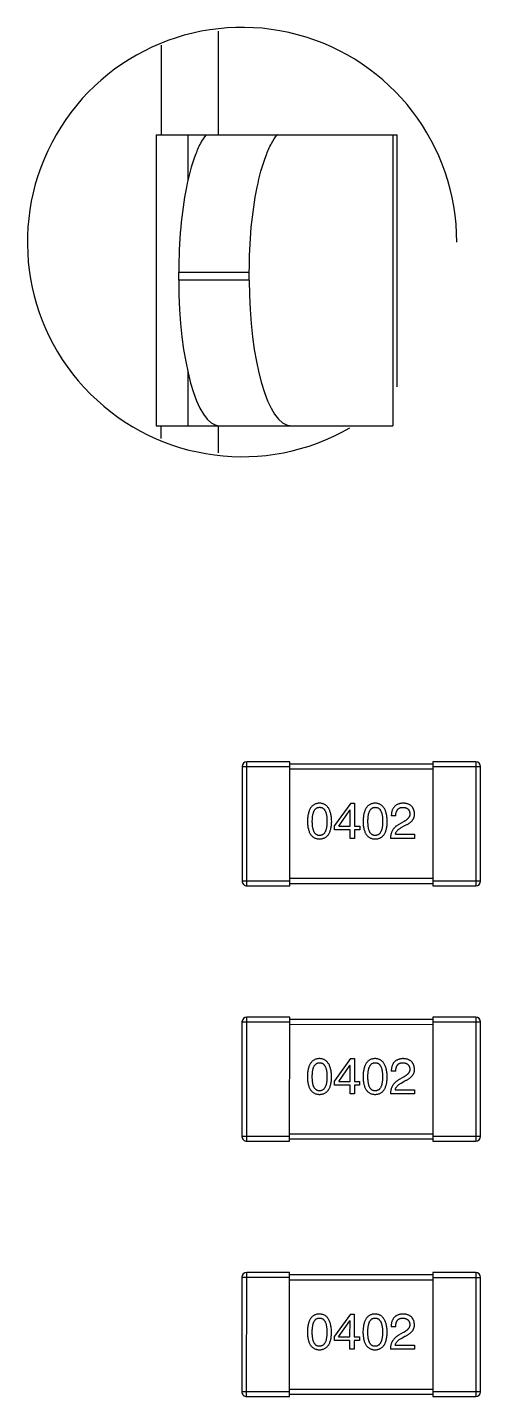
# Model space of a CAD drawing. Header units: inches. Extents: x -29 to 164, y -51 to 83.
# Drawn here: x 138.86 to 140.76, y -2.46 to 3.28 of the extents above; entities that cross this region are included whole.
import ezdxf

# ---------------------------------------------------------------- set-up
doc = ezdxf.new("R2010")
doc.units = ezdxf.units.IN
doc.header["$LTSCALE"] = 1.21
doc.header["$MEASUREMENT"] = 0
doc.layers.get('0').update_dxf_attribs({"linetype": 'CONTINUOUS'})

msp = doc.modelspace()

# ---------------------------------------------------------------- linework, layer by layer
at = {"color": 7, "linetype": 'Continuous'}
for p, q in [((139.6565, 3.262), (139.6564, 2.8275)), ((139.4165, 3.2025), (139.4164, 2.8276)), ((139.3964, 2.8276), (139.3961, 1.6076)), ((139.3964, 2.8276), (140.4064, 2.8274)), ((139.5303, 2.6373), (139.5303, 2.8276)), ((140.3885, 2.8274), (140.3882, 1.6074)), ((140.4062, 1.7699), (140.4064, 2.8274)), ((139.4908, 2.2176), (139.4909, 2.2513)), ((139.4909, 2.2513), (139.7865, 2.2512)), ((139.7865, 2.2175), (139.7865, 2.2512)), ((139.7865, 2.2175), (139.4908, 2.2176)), ((139.5301, 1.6076), (139.5301, 1.8333)), ((139.3961, 1.6076), (140.3882, 1.6074)), ((139.4161, 1.6076), (139.4161, 1.5536)), ((139.6561, 1.6075), (139.6561, 1.4936)), ((139.756, 0.1785), (139.7559, -0.3015)), ((139.756, 0.1785), (139.956, 0.1785)), ((139.7758, -0.3215), (139.776, 0.1985)), ((139.956, 0.1985), (139.776, 0.1985)), ((139.9558, -0.3215), (139.956, 0.1985)), ((140.556, 0.1884), (139.956, 0.1885)), ((140.556, 0.1984), (140.5558, -0.3216)), ((140.736, 0.1983), (140.556, 0.1984)), ((140.556, 0.1784), (140.756, 0.1783)), ((140.736, 0.1983), (140.7358, -0.3217)), ((140.7559, -0.3017), (140.756, 0.1783)), ((139.956, 0.1685), (140.556, 0.1684)), ((140.2115, 0.0247), (140.1442, -0.0687)), ((140.2115, 0.0247), (140.2271, 0.0247)), ((140.2271, 0.0247), (140.227, -0.0712)), ((140.1615, -0.0712), (140.2082, -0.004)), ((140.209, -0.004), (140.2082, -0.004)), ((140.209, -0.0712), (140.209, -0.004)), ((140.4004, -0.0286), (140.3815, -0.0286)), ((140.4323, -0.0532), (140.4126, -0.0647)), ((140.1442, -0.0868), (140.1442, -0.0687)), ((140.209, -0.0868), (140.1442, -0.0868)), ((140.1615, -0.0712), (140.209, -0.0712)), ((140.209, -0.1228), (140.209, -0.0868)), ((140.227, -0.0712), (140.2492, -0.0712)), ((140.2492, -0.0868), (140.227, -0.0868)), ((140.227, -0.0868), (140.227, -0.1228)), ((140.2492, -0.0712), (140.2492, -0.0868)), ((140.3987, -0.1057), (140.479, -0.1057)), ((140.4233, -0.0778), (140.4389, -0.0688)), ((140.479, -0.1057), (140.479, -0.1229)), ((140.227, -0.1228), (140.209, -0.1228)), ((140.479, -0.1229), (140.3782, -0.1229)), ((139.9559, -0.3015), (139.7559, -0.3015)), ((139.7758, -0.3215), (139.9558, -0.3215)), ((140.5559, -0.2916), (139.9559, -0.2915)), ((139.9559, -0.3115), (140.5559, -0.3116)), ((140.5558, -0.3216), (140.7358, -0.3217)), ((140.7559, -0.3017), (140.5559, -0.3016)), ((139.7557, -0.8923), (139.7556, -1.3723)), ((139.7557, -0.8923), (139.9557, -0.8923)), ((139.7756, -1.3923), (139.7757, -0.8723)), ((139.9557, -0.8723), (139.7757, -0.8723)), ((139.9556, -1.3923), (139.9557, -0.8723)), ((140.5557, -0.8825), (139.9557, -0.8823)), ((139.9557, -0.9023), (140.5557, -0.9025)), ((140.5557, -0.8725), (140.5556, -1.3925)), ((140.7357, -0.8725), (140.5557, -0.8725)), ((140.5557, -0.8925), (140.7557, -0.8925)), ((140.7357, -0.8725), (140.7356, -1.3925)), ((140.7556, -1.3725), (140.7557, -0.8925)), ((140.2113, -1.0461), (140.144, -1.1396)), ((140.1612, -1.142), (140.208, -1.0748)), ((140.2088, -1.0748), (140.208, -1.0748)), ((140.2088, -1.142), (140.2088, -1.0748)), ((140.2113, -1.0461), (140.2268, -1.0461)), ((140.2268, -1.0461), (140.2268, -1.142)), ((140.144, -1.1576), (140.144, -1.1396)), ((140.1612, -1.142), (140.2088, -1.142)), ((140.2268, -1.142), (140.2489, -1.142)), ((140.2489, -1.142), (140.2489, -1.1576)), ((140.4001, -1.0994), (140.3813, -1.0994)), ((140.4321, -1.124), (140.4124, -1.1355)), ((140.4231, -1.1486), (140.4386, -1.1396)), ((140.2088, -1.1576), (140.144, -1.1576)), ((140.2088, -1.1937), (140.2088, -1.1576)), ((140.2268, -1.1937), (140.2088, -1.1937)), ((140.2489, -1.1576), (140.2268, -1.1576)), ((140.2268, -1.1576), (140.2268, -1.1937)), ((140.4788, -1.1937), (140.378, -1.1937)), ((140.3985, -1.1765), (140.4788, -1.1765)), ((140.4788, -1.1765), (140.4788, -1.1937)), ((139.9556, -1.3723), (139.7556, -1.3723)), ((140.5556, -1.3625), (139.9556, -1.3623)), ((140.7556, -1.3725), (140.5556, -1.3725)), ((139.7756, -1.3923), (139.9556, -1.3923)), ((139.9556, -1.3823), (140.5556, -1.3825)), ((140.5556, -1.3925), (140.7356, -1.3925)), ((139.7754, -2.4631), (139.7755, -1.9431)), ((139.9555, -1.9432), (139.7755, -1.9431)), ((139.9554, -2.4632), (139.9555, -1.9432)), ((140.5555, -1.9433), (140.5554, -2.4633)), ((140.7355, -1.9433), (140.5555, -1.9433)), ((140.7355, -1.9433), (140.7354, -2.4633)), ((139.7555, -1.9631), (139.7554, -2.4431)), ((139.7555, -1.9631), (139.9555, -1.9632)), ((140.5555, -1.9533), (139.9555, -1.9532)), ((139.9555, -1.9732), (140.5555, -1.9733)), ((140.5555, -1.9633), (140.7555, -1.9633)), ((140.7554, -2.4433), (140.7555, -1.9633)), ((140.211, -2.117), (140.1438, -2.2104)), ((140.211, -2.117), (140.2266, -2.117)), ((140.2266, -2.117), (140.2266, -2.2129)), ((140.161, -2.2128), (140.2077, -2.1456)), ((140.2086, -2.1456), (140.2077, -2.1456)), ((140.2085, -2.2129), (140.2086, -2.1456)), ((140.3999, -2.1703), (140.3811, -2.1703)), ((140.1438, -2.2284), (140.1438, -2.2104)), ((140.2085, -2.2284), (140.1438, -2.2284)), ((140.161, -2.2128), (140.2085, -2.2129)), ((140.2085, -2.2645), (140.2085, -2.2284)), ((140.2266, -2.2129), (140.2487, -2.2129)), ((140.2487, -2.2284), (140.2266, -2.2284)), ((140.2266, -2.2284), (140.2266, -2.2645)), ((140.2487, -2.2129), (140.2487, -2.2284)), ((140.4319, -2.1949), (140.4122, -2.2063)), ((140.4228, -2.2195), (140.4384, -2.2104)), ((140.2266, -2.2645), (140.2085, -2.2645)), ((140.4786, -2.2646), (140.3778, -2.2645)), ((140.3983, -2.2473), (140.4786, -2.2473)), ((140.4786, -2.2473), (140.4786, -2.2646)), ((139.9554, -2.4432), (139.7554, -2.4431)), ((139.7754, -2.4631), (139.9554, -2.4632)), ((140.5554, -2.4333), (139.9554, -2.4332)), ((139.9554, -2.4532), (140.5554, -2.4533)), ((140.7554, -2.4433), (140.5554, -2.4433)), ((140.5554, -2.4633), (140.7354, -2.4633))]:
    msp.add_line(p, q, dxfattribs=at)
for centre, radius, start, end in [((139.7563, 2.3776), 0.9, 359.98796, 300.11912), ((139.776, 0.1785), 0.02, 89.98797, 179.98797), ((140.736, 0.1783), 0.02, 359.98797, 89.98797), ((139.7759, -0.3015), 0.02, 179.98797, 269.98797), ((140.7359, -0.3017), 0.02, 269.98797, 359.98797), ((139.7757, -0.8923), 0.02, 89.98797, 179.98797), ((140.7357, -0.8925), 0.02, 359.98797, 89.98797), ((139.7756, -1.3723), 0.02, 179.98797, 269.98797), ((140.7356, -1.3725), 0.02, 269.98797, 359.98797), ((139.7755, -1.9631), 0.02, 89.98797, 179.98797), ((140.7355, -1.9633), 0.02, 359.98797, 89.98797), ((139.7754, -2.4431), 0.02, 179.98797, 269.98797), ((140.7354, -2.4433), 0.02, 269.98797, 359.98797)]:
    msp.add_arc(centre, radius, start, end, dxfattribs=at)
for centre, ratio, start_param, end_param in [((139.9035, 2.2175), 0.285478, -0.004779, 0), ((139.6606, 2.2175), 0.278245, -4.712389, -3.141593), ((139.9606, 2.2175), 0.285478, -4.712389, -3.141593)]:
    msp.add_ellipse(centre, major_axis=(0.0001, 0.61), ratio=ratio, start_param=start_param, end_param=end_param, dxfattribs=at)
for points, knots in [([(139.6051, 2.8275), (139.5959, 2.8162), (139.5788, 2.7881), (139.5478, 2.7156), (139.518, 2.5978), (139.4959, 2.4336), (139.4909, 2.314), (139.4909, 2.2513)], [0, 0, 0, 0, 0.073675, 0.164884, 0.397129, 0.683502, 1, 1, 1, 1]), ([(139.7865, 2.2512), (139.7865, 2.314), (139.7916, 2.4337), (139.8143, 2.5979), (139.8449, 2.7157), (139.8767, 2.7881), (139.8943, 2.8161), (139.9036, 2.8275)], [0, 0, 0, 0, 0.316199, 0.60232, 0.834538, 0.925938, 1, 1, 1, 1]), ([(140.081, 0.0247), (140.079, 0.0246), (140.0751, 0.0245), (140.0695, 0.0235), (140.0642, 0.0219), (140.0593, 0.0198), (140.0548, 0.017), (140.0507, 0.0137), (140.0469, 0.0098), (140.0435, 0.0052), (140.0405, 0.0002), (140.0379, -0.0055), (140.0357, -0.0118), (140.0338, -0.0186), (140.0323, -0.026), (140.0312, -0.034), (140.0304, -0.0425), (140.0302, -0.0484), (140.0301, -0.0515)], [0, 0, 0, 0, 0.057911, 0.113262, 0.165956, 0.217443, 0.268511, 0.319665, 0.372, 0.426129, 0.483365, 0.543779, 0.607756, 0.676562, 0.749704, 0.827713, 0.911177, 1, 1, 1, 1]), ([(140.0506, -0.0515), (140.0506, -0.0491), (140.0507, -0.0445), (140.0511, -0.0378), (140.0516, -0.0316), (140.0524, -0.0258), (140.0535, -0.0205), (140.0548, -0.0156), (140.0563, -0.0112), (140.0581, -0.0073), (140.0601, -0.0038), (140.0624, -0.0008), (140.0649, 0.0018), (140.0676, 0.0039), (140.0706, 0.0055), (140.0739, 0.0067), (140.0773, 0.0074), (140.0797, 0.0075), (140.081, 0.0075)], [0, 0, 0, 0, 0.096452, 0.187278, 0.271765, 0.350519, 0.423437, 0.491321, 0.554011, 0.612224, 0.666281, 0.717003, 0.764884, 0.811423, 0.856783, 0.902993, 0.950236, 1, 1, 1, 1]), ([(140.1318, -0.0515), (140.1316, -0.0485), (140.1314, -0.0426), (140.1305, -0.0342), (140.1293, -0.0263), (140.1278, -0.0189), (140.1259, -0.0121), (140.1236, -0.0059), (140.121, -0.0003), (140.118, 0.0048), (140.1146, 0.0093), (140.1109, 0.0133), (140.1068, 0.0167), (140.1023, 0.0195), (140.0975, 0.0216), (140.0923, 0.0233), (140.0868, 0.0244), (140.0829, 0.0246), (140.081, 0.0247)], [0, 0, 0, 0, 0.088475, 0.171606, 0.249595, 0.322626, 0.391327, 0.455765, 0.516374, 0.573675, 0.628522, 0.681161, 0.732559, 0.783563, 0.83504, 0.887639, 0.942585, 1, 1, 1, 1]), ([(140.081, 0.0075), (140.0822, 0.0075), (140.0847, 0.0074), (140.0882, 0.0067), (140.0916, 0.0055), (140.0947, 0.0039), (140.0975, 0.0018), (140.1001, -0.0008), (140.1023, -0.0038), (140.1045, -0.0073), (140.1063, -0.0112), (140.1078, -0.0156), (140.1091, -0.0205), (140.1102, -0.0258), (140.1111, -0.0316), (140.1117, -0.0378), (140.112, -0.0445), (140.1121, -0.0491), (140.1121, -0.0515)], [0, 0, 0, 0, 0.050604, 0.098688, 0.145699, 0.191791, 0.238625, 0.286717, 0.337546, 0.391814, 0.449755, 0.512106, 0.579685, 0.652048, 0.730262, 0.814146, 0.904281, 1, 1, 1, 1]), ([(140.3141, 0.0247), (140.3121, 0.0246), (140.3082, 0.0244), (140.3026, 0.0234), (140.2974, 0.0218), (140.2925, 0.0197), (140.2879, 0.017), (140.2838, 0.0136), (140.28, 0.0097), (140.2767, 0.0052), (140.2737, 0.0001), (140.2711, -0.0056), (140.2688, -0.0118), (140.267, -0.0186), (140.2655, -0.026), (140.2644, -0.034), (140.2636, -0.0426), (140.2634, -0.0485), (140.2633, -0.0515)], [0, 0, 0, 0, 0.057911, 0.113262, 0.165956, 0.217443, 0.268511, 0.319665, 0.372, 0.426129, 0.483365, 0.543779, 0.607756, 0.676562, 0.749704, 0.827713, 0.911177, 1, 1, 1, 1]), ([(140.2838, -0.0515), (140.2838, -0.0492), (140.2838, -0.0445), (140.2842, -0.0379), (140.2848, -0.0316), (140.2856, -0.0258), (140.2867, -0.0205), (140.2879, -0.0157), (140.2895, -0.0113), (140.2913, -0.0073), (140.2933, -0.0039), (140.2955, -0.0008), (140.298, 0.0017), (140.3008, 0.0039), (140.3038, 0.0055), (140.307, 0.0066), (140.3105, 0.0073), (140.3129, 0.0074), (140.3141, 0.0075)], [0, 0, 0, 0, 0.096452, 0.187278, 0.271765, 0.350519, 0.423437, 0.491321, 0.554011, 0.612224, 0.666281, 0.717003, 0.764884, 0.811423, 0.856783, 0.902993, 0.950236, 1, 1, 1, 1]), ([(140.3649, -0.0516), (140.3648, -0.0485), (140.3645, -0.0427), (140.3637, -0.0342), (140.3625, -0.0263), (140.3609, -0.019), (140.359, -0.0122), (140.3568, -0.006), (140.3541, -0.0003), (140.3511, 0.0048), (140.3478, 0.0093), (140.344, 0.0132), (140.3399, 0.0166), (140.3355, 0.0194), (140.3306, 0.0216), (140.3255, 0.0233), (140.3199, 0.0243), (140.3161, 0.0246), (140.3141, 0.0247)], [0, 0, 0, 0, 0.088475, 0.171606, 0.249595, 0.322626, 0.391327, 0.455765, 0.516374, 0.573675, 0.628522, 0.681161, 0.732559, 0.783563, 0.83504, 0.887639, 0.942585, 1, 1, 1, 1]), ([(140.3141, 0.0075), (140.3154, 0.0074), (140.3178, 0.0073), (140.3214, 0.0066), (140.3247, 0.0055), (140.3278, 0.0039), (140.3306, 0.0017), (140.3332, -0.0008), (140.3355, -0.0039), (140.3376, -0.0073), (140.3394, -0.0113), (140.341, -0.0157), (140.3423, -0.0205), (140.3434, -0.0259), (140.3442, -0.0316), (140.3448, -0.0379), (140.3452, -0.0446), (140.3452, -0.0492), (140.3453, -0.0516)], [0, 0, 0, 0, 0.050604, 0.098688, 0.145699, 0.191791, 0.238625, 0.286717, 0.337546, 0.391814, 0.449755, 0.512106, 0.579685, 0.652048, 0.730262, 0.814146, 0.904281, 1, 1, 1, 1]), ([(140.4323, 0.0247), (140.4303, 0.0246), (140.4264, 0.0244), (140.4207, 0.0236), (140.4154, 0.0224), (140.4104, 0.0208), (140.4059, 0.0188), (140.4017, 0.0165), (140.3979, 0.0138), (140.3946, 0.0106), (140.3916, 0.007), (140.3889, 0.0031), (140.3867, -0.0013), (140.3849, -0.006), (140.3834, -0.0111), (140.3824, -0.0166), (140.3817, -0.0225), (140.3816, -0.0265), (140.3815, -0.0286)], [0, 0, 0, 0, 0.07282, 0.141057, 0.2062, 0.267672, 0.326735, 0.383519, 0.439188, 0.494454, 0.549628, 0.605958, 0.66397, 0.72402, 0.787502, 0.854127, 0.925065, 1, 1, 1, 1]), ([(140.4004, -0.0286), (140.4004, -0.0272), (140.4005, -0.0243), (140.401, -0.0202), (140.4016, -0.0164), (140.4024, -0.0129), (140.4036, -0.0097), (140.4048, -0.0067), (140.4063, -0.004), (140.4081, -0.0016), (140.41, 0.0006), (140.4122, 0.0024), (140.4146, 0.004), (140.4173, 0.0053), (140.4201, 0.0062), (140.4232, 0.0069), (140.4264, 0.0074), (140.4287, 0.0074), (140.4299, 0.0074)], [0, 0, 0, 0, 0.082594, 0.15978, 0.232961, 0.301462, 0.365595, 0.426678, 0.484662, 0.540809, 0.595146, 0.648401, 0.702272, 0.757102, 0.813447, 0.872233, 0.934055, 1, 1, 1, 1]), ([(140.4299, 0.0074), (140.431, 0.0074), (140.4332, 0.0073), (140.4364, 0.0069), (140.4394, 0.0063), (140.4421, 0.0056), (140.4447, 0.0046), (140.4471, 0.0034), (140.4492, 0.002), (140.4512, 0.0005), (140.4529, -0.0013), (140.4545, -0.0032), (140.4558, -0.0053), (140.457, -0.0076), (140.4579, -0.0102), (140.4586, -0.0129), (140.4591, -0.0158), (140.4593, -0.0178), (140.4594, -0.0188)], [0, 0, 0, 0, 0.076112, 0.148436, 0.216883, 0.281466, 0.34298, 0.402356, 0.459881, 0.51546, 0.571111, 0.62658, 0.683162, 0.741007, 0.801404, 0.863825, 0.930544, 1, 1, 1, 1]), ([(140.479, -0.0196), (140.4789, -0.0179), (140.4786, -0.0146), (140.4779, -0.0098), (140.4767, -0.0054), (140.4753, -0.0012), (140.4735, 0.0027), (140.4714, 0.0062), (140.469, 0.0095), (140.4662, 0.0124), (140.4631, 0.015), (140.4597, 0.0174), (140.4559, 0.0194), (140.4518, 0.0211), (140.4474, 0.0224), (140.4427, 0.0235), (140.4376, 0.0243), (140.4341, 0.0245), (140.4323, 0.0247)], [0, 0, 0, 0, 0.070688, 0.137741, 0.201612, 0.262778, 0.321223, 0.378455, 0.434411, 0.490146, 0.546362, 0.603392, 0.662208, 0.723401, 0.787372, 0.85442, 0.925153, 1, 1, 1, 1]), ([(140.0301, -0.0515), (140.0302, -0.0544), (140.0304, -0.0602), (140.0312, -0.0684), (140.0323, -0.0762), (140.0338, -0.0833), (140.0357, -0.0899), (140.0379, -0.096), (140.0405, -0.1015), (140.0435, -0.1064), (140.0469, -0.1108), (140.0506, -0.1146), (140.0548, -0.1178), (140.0593, -0.1205), (140.0642, -0.1225), (140.0694, -0.1241), (140.0751, -0.125), (140.0789, -0.1252), (140.0809, -0.1253)], [0, 0, 0, 0, 0.087693, 0.170223, 0.247496, 0.319826, 0.387768, 0.451403, 0.511459, 0.568358, 0.622671, 0.675251, 0.726739, 0.778422, 0.830759, 0.884394, 0.940865, 1, 1, 1, 1]), ([(140.0809, -0.1105), (140.0797, -0.1105), (140.0773, -0.1104), (140.0738, -0.1097), (140.0706, -0.1086), (140.0676, -0.1069), (140.0649, -0.1048), (140.0623, -0.1022), (140.0601, -0.0992), (140.0581, -0.0957), (140.0563, -0.0918), (140.0548, -0.0874), (140.0535, -0.0825), (140.0524, -0.0772), (140.0516, -0.0714), (140.0511, -0.0652), (140.0507, -0.0585), (140.0506, -0.0539), (140.0506, -0.0515)], [0, 0, 0, 0, 0.049766, 0.097012, 0.143225, 0.188786, 0.235079, 0.282962, 0.333687, 0.387747, 0.445963, 0.508657, 0.576545, 0.649868, 0.72822, 0.812712, 0.903543, 1, 1, 1, 1]), ([(140.0809, -0.1253), (140.0829, -0.1252), (140.0868, -0.125), (140.0924, -0.1241), (140.0977, -0.1225), (140.1026, -0.1205), (140.1071, -0.1178), (140.1112, -0.1146), (140.115, -0.1108), (140.1184, -0.1064), (140.1214, -0.1015), (140.124, -0.096), (140.1262, -0.09), (140.1281, -0.0834), (140.1296, -0.0762), (140.1307, -0.0685), (140.1315, -0.0602), (140.1317, -0.0545), (140.1318, -0.0515)], [0, 0, 0, 0, 0.059134, 0.115603, 0.169236, 0.221572, 0.273254, 0.32474, 0.377319, 0.431815, 0.488555, 0.548609, 0.612242, 0.680182, 0.75251, 0.829782, 0.91231, 1, 1, 1, 1]), ([(140.1121, -0.0515), (140.1121, -0.0539), (140.112, -0.0584), (140.1117, -0.065), (140.1111, -0.0712), (140.1102, -0.0769), (140.1091, -0.0822), (140.1078, -0.087), (140.1063, -0.0914), (140.1044, -0.0953), (140.1023, -0.0988), (140.1, -0.1018), (140.0975, -0.1045), (140.0946, -0.1066), (140.0915, -0.1083), (140.0882, -0.1095), (140.0847, -0.1103), (140.0822, -0.1104), (140.0809, -0.1105)], [0, 0, 0, 0, 0.094834, 0.184067, 0.267029, 0.344713, 0.417334, 0.484367, 0.546941, 0.604717, 0.65953, 0.710539, 0.759381, 0.806382, 0.853027, 0.900623, 0.949121, 1, 1, 1, 1]), ([(140.2633, -0.0515), (140.2634, -0.0545), (140.2636, -0.0602), (140.2643, -0.0685), (140.2654, -0.0762), (140.267, -0.0834), (140.2688, -0.09), (140.2711, -0.096), (140.2737, -0.1015), (140.2767, -0.1064), (140.28, -0.1108), (140.2838, -0.1146), (140.2879, -0.1179), (140.2924, -0.1205), (140.2973, -0.1226), (140.3026, -0.1241), (140.3082, -0.1251), (140.3121, -0.1252), (140.3141, -0.1253)], [0, 0, 0, 0, 0.087693, 0.170223, 0.247496, 0.319826, 0.387768, 0.451403, 0.511459, 0.568358, 0.622671, 0.675251, 0.726739, 0.778422, 0.830759, 0.884394, 0.940865, 1, 1, 1, 1]), ([(140.3141, -0.1106), (140.3129, -0.1105), (140.3105, -0.1104), (140.307, -0.1097), (140.3037, -0.1086), (140.3008, -0.1069), (140.298, -0.1048), (140.2955, -0.1023), (140.2932, -0.0992), (140.2913, -0.0957), (140.2895, -0.0918), (140.2879, -0.0874), (140.2867, -0.0825), (140.2856, -0.0772), (140.2848, -0.0715), (140.2842, -0.0652), (140.2838, -0.0585), (140.2838, -0.0539), (140.2838, -0.0515)], [0, 0, 0, 0, 0.049766, 0.097012, 0.143225, 0.188786, 0.235079, 0.282962, 0.333687, 0.387747, 0.445963, 0.508657, 0.576545, 0.649868, 0.72822, 0.812712, 0.903543, 1, 1, 1, 1]), ([(140.3453, -0.0516), (140.3452, -0.0539), (140.3452, -0.0585), (140.3448, -0.0651), (140.3442, -0.0712), (140.3434, -0.0769), (140.3423, -0.0822), (140.341, -0.087), (140.3394, -0.0914), (140.3376, -0.0954), (140.3355, -0.0989), (140.3332, -0.1019), (140.3306, -0.1045), (140.3278, -0.1066), (140.3247, -0.1083), (140.3214, -0.1096), (140.3178, -0.1103), (140.3153, -0.1105), (140.3141, -0.1106)], [0, 0, 0, 0, 0.094834, 0.184067, 0.267029, 0.344713, 0.417334, 0.484367, 0.546941, 0.604717, 0.65953, 0.710539, 0.759381, 0.806382, 0.853027, 0.900623, 0.949121, 1, 1, 1, 1]), ([(140.3141, -0.1253), (140.3161, -0.1252), (140.32, -0.1251), (140.3256, -0.1241), (140.3308, -0.1226), (140.3357, -0.1205), (140.3403, -0.1179), (140.3444, -0.1146), (140.3482, -0.1108), (140.3515, -0.1065), (140.3545, -0.1015), (140.3571, -0.0961), (140.3594, -0.09), (140.3612, -0.0834), (140.3628, -0.0762), (140.3639, -0.0685), (140.3646, -0.0602), (140.3648, -0.0545), (140.3649, -0.0516)], [0, 0, 0, 0, 0.059134, 0.115603, 0.169236, 0.221572, 0.273254, 0.32474, 0.377319, 0.431815, 0.488555, 0.548609, 0.612242, 0.680182, 0.75251, 0.829782, 0.91231, 1, 1, 1, 1]), ([(140.4594, -0.0188), (140.4594, -0.0196), (140.4595, -0.0212), (140.4594, -0.0236), (140.4589, -0.026), (140.4584, -0.0284), (140.4574, -0.0306), (140.4564, -0.0329), (140.455, -0.0351), (140.4534, -0.0373), (140.4516, -0.0394), (140.4496, -0.0415), (140.4473, -0.0436), (140.4447, -0.0456), (140.442, -0.0476), (140.439, -0.0495), (140.4357, -0.0514), (140.4335, -0.0526), (140.4323, -0.0532)], [0, 0, 0, 0, 0.052237, 0.103888, 0.155485, 0.207395, 0.259864, 0.31356, 0.369176, 0.4266, 0.486836, 0.550048, 0.61567, 0.685271, 0.75824, 0.834614, 0.915635, 1, 1, 1, 1]), ([(140.4389, -0.0688), (140.4406, -0.068), (140.4439, -0.0665), (140.4486, -0.064), (140.453, -0.0614), (140.457, -0.0587), (140.4607, -0.056), (140.4641, -0.0531), (140.4671, -0.0502), (140.4698, -0.0471), (140.4722, -0.044), (140.4742, -0.0408), (140.4759, -0.0375), (140.4772, -0.0341), (140.4782, -0.0306), (140.4788, -0.027), (140.4791, -0.0233), (140.4791, -0.0209), (140.479, -0.0196)], [0, 0, 0, 0, 0.082731, 0.161257, 0.236138, 0.307554, 0.375712, 0.440848, 0.502916, 0.562567, 0.619798, 0.675716, 0.73039, 0.78386, 0.837315, 0.890547, 0.944917, 1, 1, 1, 1]), ([(140.4126, -0.0647), (140.4113, -0.0654), (140.4086, -0.067), (140.4048, -0.0695), (140.4012, -0.0722), (140.3979, -0.075), (140.3948, -0.0781), (140.392, -0.0813), (140.3895, -0.0847), (140.3872, -0.0882), (140.3851, -0.092), (140.3834, -0.0959), (140.3818, -0.0999), (140.3806, -0.1042), (140.3796, -0.1086), (140.3789, -0.1132), (140.3784, -0.118), (140.3783, -0.1212), (140.3782, -0.1229)], [0, 0, 0, 0, 0.065828, 0.130094, 0.192451, 0.254037, 0.313974, 0.373757, 0.433048, 0.492243, 0.551902, 0.611758, 0.672678, 0.734814, 0.798569, 0.863693, 0.930488, 1, 1, 1, 1]), ([(140.3987, -0.1057), (140.399, -0.1044), (140.3995, -0.1017), (140.4011, -0.098), (140.4033, -0.0943), (140.4061, -0.0908), (140.4095, -0.0873), (140.4135, -0.084), (140.4182, -0.0808), (140.4215, -0.0788), (140.4233, -0.0778)], [0, 0, 0, 0, 0.103034, 0.208166, 0.318255, 0.434664, 0.559728, 0.695394, 0.841708, 1, 1, 1, 1]), ([(140.0807, -1.0461), (140.0788, -1.0462), (140.0749, -1.0464), (140.0692, -1.0473), (140.064, -1.0489), (140.0591, -1.051), (140.0546, -1.0538), (140.0504, -1.0571), (140.0467, -1.0611), (140.0433, -1.0656), (140.0403, -1.0707), (140.0377, -1.0763), (140.0355, -1.0826), (140.0336, -1.0894), (140.0321, -1.0968), (140.031, -1.1048), (140.0302, -1.1134), (140.03, -1.1193), (140.0299, -1.1223)], [0, 0, 0, 0, 0.057911, 0.113262, 0.165956, 0.217443, 0.268511, 0.319665, 0.372, 0.426129, 0.483365, 0.543779, 0.607756, 0.676562, 0.749704, 0.827713, 0.911177, 1, 1, 1, 1]), ([(140.0504, -1.1223), (140.0504, -1.1199), (140.0505, -1.1153), (140.0508, -1.1086), (140.0514, -1.1024), (140.0522, -1.0966), (140.0533, -1.0913), (140.0545, -1.0864), (140.0561, -1.0821), (140.0579, -1.0781), (140.0599, -1.0746), (140.0621, -1.0716), (140.0647, -1.069), (140.0674, -1.0669), (140.0704, -1.0653), (140.0736, -1.0641), (140.0771, -1.0635), (140.0795, -1.0634), (140.0807, -1.0633)], [0, 0, 0, 0, 0.096452, 0.187278, 0.271765, 0.350519, 0.423437, 0.491321, 0.554011, 0.612224, 0.666281, 0.717003, 0.764884, 0.811423, 0.856783, 0.902993, 0.950236, 1, 1, 1, 1]), ([(140.1315, -1.1223), (140.1314, -1.1193), (140.1312, -1.1135), (140.1303, -1.105), (140.1291, -1.0971), (140.1276, -1.0897), (140.1257, -1.083), (140.1234, -1.0767), (140.1208, -1.0711), (140.1178, -1.066), (140.1144, -1.0615), (140.1107, -1.0575), (140.1066, -1.0542), (140.1021, -1.0514), (140.0973, -1.0492), (140.0921, -1.0475), (140.0865, -1.0464), (140.0827, -1.0462), (140.0807, -1.0461)], [0, 0, 0, 0, 0.088475, 0.171606, 0.249595, 0.322626, 0.391327, 0.455765, 0.516374, 0.573675, 0.628522, 0.681161, 0.732559, 0.783563, 0.83504, 0.887639, 0.942585, 1, 1, 1, 1]), ([(140.0807, -1.0633), (140.082, -1.0634), (140.0844, -1.0635), (140.088, -1.0641), (140.0913, -1.0653), (140.0944, -1.0669), (140.0972, -1.069), (140.0998, -1.0716), (140.1021, -1.0746), (140.1042, -1.0781), (140.106, -1.0821), (140.1076, -1.0865), (140.1089, -1.0913), (140.11, -1.0966), (140.1109, -1.1024), (140.1114, -1.1086), (140.1118, -1.1153), (140.1119, -1.12), (140.1119, -1.1223)], [0, 0, 0, 0, 0.050604, 0.098688, 0.145699, 0.191791, 0.238625, 0.286717, 0.337546, 0.391814, 0.449755, 0.512106, 0.579685, 0.652048, 0.730262, 0.814146, 0.904281, 1, 1, 1, 1]), ([(140.3139, -1.0461), (140.3119, -1.0462), (140.308, -1.0464), (140.3024, -1.0474), (140.2971, -1.049), (140.2922, -1.0511), (140.2877, -1.0538), (140.2836, -1.0572), (140.2798, -1.0611), (140.2765, -1.0656), (140.2735, -1.0707), (140.2709, -1.0764), (140.2686, -1.0826), (140.2668, -1.0895), (140.2652, -1.0969), (140.2641, -1.1048), (140.2634, -1.1134), (140.2632, -1.1193), (140.2631, -1.1224)], [0, 0, 0, 0, 0.057911, 0.113262, 0.165956, 0.217443, 0.268511, 0.319665, 0.372, 0.426129, 0.483365, 0.543779, 0.607756, 0.676562, 0.749704, 0.827713, 0.911177, 1, 1, 1, 1]), ([(140.2836, -1.1224), (140.2836, -1.12), (140.2836, -1.1154), (140.284, -1.1087), (140.2846, -1.1024), (140.2853, -1.0967), (140.2865, -1.0914), (140.2877, -1.0865), (140.2893, -1.0821), (140.291, -1.0782), (140.293, -1.0747), (140.2953, -1.0716), (140.2978, -1.0691), (140.3005, -1.067), (140.3036, -1.0653), (140.3068, -1.0642), (140.3103, -1.0635), (140.3127, -1.0634), (140.3139, -1.0634)], [0, 0, 0, 0, 0.096452, 0.187278, 0.271765, 0.350519, 0.423437, 0.491321, 0.554011, 0.612224, 0.666281, 0.717003, 0.764884, 0.811423, 0.856783, 0.902993, 0.950236, 1, 1, 1, 1]), ([(140.3647, -1.1224), (140.3646, -1.1194), (140.3643, -1.1135), (140.3635, -1.105), (140.3623, -1.0971), (140.3607, -1.0898), (140.3588, -1.083), (140.3566, -1.0768), (140.3539, -1.0711), (140.3509, -1.0661), (140.3475, -1.0615), (140.3438, -1.0576), (140.3397, -1.0542), (140.3352, -1.0514), (140.3304, -1.0492), (140.3252, -1.0476), (140.3197, -1.0465), (140.3159, -1.0463), (140.3139, -1.0461)], [0, 0, 0, 0, 0.088475, 0.171606, 0.249595, 0.322626, 0.391327, 0.455765, 0.516374, 0.573675, 0.628522, 0.681161, 0.732559, 0.783563, 0.83504, 0.887639, 0.942585, 1, 1, 1, 1]), ([(140.3139, -1.0634), (140.3151, -1.0634), (140.3176, -1.0635), (140.3212, -1.0642), (140.3245, -1.0653), (140.3276, -1.067), (140.3304, -1.0691), (140.333, -1.0716), (140.3353, -1.0747), (140.3374, -1.0782), (140.3392, -1.0821), (140.3408, -1.0865), (140.3421, -1.0914), (140.3432, -1.0967), (140.344, -1.1025), (140.3446, -1.1087), (140.345, -1.1154), (140.345, -1.12), (140.345, -1.1224)], [0, 0, 0, 0, 0.050604, 0.098688, 0.145699, 0.191791, 0.238625, 0.286717, 0.337546, 0.391814, 0.449755, 0.512106, 0.579685, 0.652048, 0.730262, 0.814146, 0.904281, 1, 1, 1, 1]), ([(140.4321, -1.0462), (140.4301, -1.0463), (140.4262, -1.0465), (140.4205, -1.0473), (140.4152, -1.0484), (140.4102, -1.05), (140.4057, -1.052), (140.4015, -1.0543), (140.3977, -1.0571), (140.3943, -1.0602), (140.3913, -1.0638), (140.3887, -1.0677), (140.3865, -1.0721), (140.3847, -1.0768), (140.3832, -1.0819), (140.3822, -1.0874), (140.3815, -1.0933), (140.3814, -1.0974), (140.3813, -1.0994)], [0, 0, 0, 0, 0.07282, 0.141057, 0.2062, 0.267672, 0.326735, 0.383519, 0.439188, 0.494454, 0.549628, 0.605958, 0.66397, 0.72402, 0.787502, 0.854127, 0.925065, 1, 1, 1, 1]), ([(140.4001, -1.0994), (140.4002, -1.098), (140.4003, -1.0952), (140.4007, -1.0911), (140.4013, -1.0872), (140.4022, -1.0837), (140.4033, -1.0805), (140.4046, -1.0775), (140.4061, -1.0748), (140.4079, -1.0724), (140.4098, -1.0702), (140.412, -1.0684), (140.4144, -1.0668), (140.417, -1.0656), (140.4199, -1.0646), (140.423, -1.0639), (140.4262, -1.0635), (140.4285, -1.0634), (140.4296, -1.0634)], [0, 0, 0, 0, 0.082594, 0.15978, 0.232961, 0.301462, 0.365595, 0.426678, 0.484662, 0.540809, 0.595146, 0.648401, 0.702272, 0.757102, 0.813447, 0.872233, 0.934055, 1, 1, 1, 1]), ([(140.4296, -1.0634), (140.4308, -1.0634), (140.433, -1.0636), (140.4362, -1.0639), (140.4391, -1.0645), (140.4419, -1.0653), (140.4445, -1.0663), (140.4469, -1.0674), (140.449, -1.0688), (140.451, -1.0703), (140.4527, -1.0721), (140.4543, -1.074), (140.4556, -1.0761), (140.4568, -1.0785), (140.4576, -1.081), (140.4584, -1.0837), (140.4589, -1.0866), (140.4591, -1.0886), (140.4591, -1.0896)], [0, 0, 0, 0, 0.076112, 0.148436, 0.216883, 0.281466, 0.34298, 0.402356, 0.459881, 0.51546, 0.571111, 0.62658, 0.683162, 0.741007, 0.801404, 0.863825, 0.930544, 1, 1, 1, 1]), ([(140.4788, -1.0904), (140.4787, -1.0888), (140.4784, -1.0855), (140.4776, -1.0807), (140.4765, -1.0762), (140.4751, -1.072), (140.4733, -1.0682), (140.4712, -1.0646), (140.4687, -1.0613), (140.466, -1.0584), (140.4629, -1.0558), (140.4594, -1.0535), (140.4557, -1.0515), (140.4516, -1.0498), (140.4472, -1.0484), (140.4424, -1.0473), (140.4374, -1.0466), (140.4339, -1.0463), (140.4321, -1.0462)], [0, 0, 0, 0, 0.070688, 0.137741, 0.201612, 0.262778, 0.321223, 0.378455, 0.434411, 0.490146, 0.546362, 0.603392, 0.662208, 0.723401, 0.787372, 0.85442, 0.925153, 1, 1, 1, 1]), ([(140.4591, -1.0896), (140.4592, -1.0904), (140.4593, -1.092), (140.4591, -1.0945), (140.4587, -1.0968), (140.4581, -1.0992), (140.4572, -1.1015), (140.4561, -1.1037), (140.4548, -1.1059), (140.4532, -1.1081), (140.4514, -1.1103), (140.4493, -1.1123), (140.447, -1.1144), (140.4445, -1.1164), (140.4417, -1.1184), (140.4388, -1.1203), (140.4355, -1.1222), (140.4333, -1.1234), (140.4321, -1.124)], [0, 0, 0, 0, 0.052237, 0.103888, 0.155485, 0.207395, 0.259864, 0.31356, 0.369176, 0.4266, 0.486836, 0.550048, 0.61567, 0.685271, 0.75824, 0.834614, 0.915635, 1, 1, 1, 1]), ([(140.4386, -1.1396), (140.4403, -1.1388), (140.4437, -1.1373), (140.4484, -1.1348), (140.4528, -1.1322), (140.4568, -1.1296), (140.4605, -1.1268), (140.4639, -1.124), (140.4669, -1.121), (140.4696, -1.118), (140.472, -1.1148), (140.474, -1.1116), (140.4756, -1.1083), (140.477, -1.1049), (140.478, -1.1014), (140.4786, -1.0978), (140.4789, -1.0942), (140.4789, -1.0917), (140.4788, -1.0904)], [0, 0, 0, 0, 0.082731, 0.161257, 0.236138, 0.307554, 0.375712, 0.440848, 0.502916, 0.562567, 0.619798, 0.675716, 0.73039, 0.78386, 0.837315, 0.890547, 0.944917, 1, 1, 1, 1]), ([(140.0299, -1.1223), (140.03, -1.1253), (140.0302, -1.131), (140.031, -1.1393), (140.0321, -1.147), (140.0336, -1.1542), (140.0354, -1.1608), (140.0377, -1.1668), (140.0403, -1.1723), (140.0433, -1.1772), (140.0466, -1.1816), (140.0504, -1.1854), (140.0545, -1.1886), (140.0591, -1.1913), (140.064, -1.1934), (140.0692, -1.1949), (140.0748, -1.1958), (140.0787, -1.196), (140.0807, -1.1961)], [0, 0, 0, 0, 0.087693, 0.170223, 0.247496, 0.319826, 0.387768, 0.451403, 0.511459, 0.568358, 0.622671, 0.675251, 0.726739, 0.778422, 0.830759, 0.884394, 0.940865, 1, 1, 1, 1]), ([(140.0807, -1.1813), (140.0795, -1.1813), (140.0771, -1.1812), (140.0736, -1.1805), (140.0704, -1.1794), (140.0674, -1.1777), (140.0646, -1.1756), (140.0621, -1.1731), (140.0599, -1.17), (140.0579, -1.1665), (140.0561, -1.1626), (140.0545, -1.1582), (140.0533, -1.1533), (140.0522, -1.148), (140.0514, -1.1422), (140.0508, -1.136), (140.0505, -1.1293), (140.0504, -1.1247), (140.0504, -1.1223)], [0, 0, 0, 0, 0.049766, 0.097012, 0.143225, 0.188786, 0.235079, 0.282962, 0.333687, 0.387747, 0.445963, 0.508657, 0.576545, 0.649868, 0.72822, 0.812712, 0.903543, 1, 1, 1, 1]), ([(140.0807, -1.1961), (140.0827, -1.196), (140.0866, -1.1958), (140.0922, -1.1949), (140.0975, -1.1934), (140.1024, -1.1913), (140.1069, -1.1886), (140.111, -1.1854), (140.1148, -1.1816), (140.1182, -1.1773), (140.1211, -1.1723), (140.1237, -1.1668), (140.126, -1.1608), (140.1279, -1.1542), (140.1294, -1.147), (140.1305, -1.1393), (140.1312, -1.131), (140.1314, -1.1253), (140.1315, -1.1223)], [0, 0, 0, 0, 0.059134, 0.115603, 0.169236, 0.221572, 0.273254, 0.32474, 0.377319, 0.431815, 0.488555, 0.548609, 0.612242, 0.680182, 0.75251, 0.829782, 0.91231, 1, 1, 1, 1]), ([(140.1119, -1.1223), (140.1119, -1.1247), (140.1118, -1.1292), (140.1114, -1.1358), (140.1108, -1.142), (140.11, -1.1477), (140.1089, -1.153), (140.1076, -1.1578), (140.106, -1.1622), (140.1042, -1.1661), (140.1021, -1.1696), (140.0998, -1.1727), (140.0972, -1.1753), (140.0944, -1.1774), (140.0913, -1.1791), (140.088, -1.1803), (140.0844, -1.1811), (140.082, -1.1813), (140.0807, -1.1813)], [0, 0, 0, 0, 0.094834, 0.184067, 0.267029, 0.344713, 0.417334, 0.484367, 0.546941, 0.604717, 0.65953, 0.710539, 0.759381, 0.806382, 0.853027, 0.900623, 0.949121, 1, 1, 1, 1]), ([(140.2631, -1.1224), (140.2632, -1.1253), (140.2634, -1.131), (140.2641, -1.1393), (140.2652, -1.1471), (140.2667, -1.1542), (140.2686, -1.1608), (140.2708, -1.1669), (140.2734, -1.1724), (140.2765, -1.1773), (140.2798, -1.1817), (140.2836, -1.1855), (140.2877, -1.1887), (140.2922, -1.1913), (140.2971, -1.1934), (140.3024, -1.1949), (140.308, -1.1959), (140.3119, -1.1961), (140.3139, -1.1961)], [0, 0, 0, 0, 0.087693, 0.170223, 0.247496, 0.319826, 0.387768, 0.451403, 0.511459, 0.568358, 0.622671, 0.675251, 0.726739, 0.778422, 0.830759, 0.884394, 0.940865, 1, 1, 1, 1]), ([(140.3139, -1.1814), (140.3126, -1.1813), (140.3102, -1.1812), (140.3068, -1.1806), (140.3035, -1.1794), (140.3005, -1.1777), (140.2978, -1.1757), (140.2953, -1.1731), (140.293, -1.1701), (140.291, -1.1666), (140.2892, -1.1626), (140.2877, -1.1582), (140.2865, -1.1534), (140.2853, -1.1481), (140.2845, -1.1423), (140.284, -1.1361), (140.2836, -1.1294), (140.2836, -1.1247), (140.2836, -1.1224)], [0, 0, 0, 0, 0.049766, 0.097012, 0.143225, 0.188786, 0.235079, 0.282962, 0.333687, 0.387747, 0.445963, 0.508657, 0.576545, 0.649868, 0.72822, 0.812712, 0.903543, 1, 1, 1, 1]), ([(140.345, -1.1224), (140.345, -1.1247), (140.345, -1.1293), (140.3446, -1.1359), (140.344, -1.1421), (140.3431, -1.1478), (140.3421, -1.153), (140.3407, -1.1579), (140.3392, -1.1622), (140.3373, -1.1662), (140.3353, -1.1697), (140.3329, -1.1727), (140.3304, -1.1753), (140.3275, -1.1775), (140.3245, -1.1791), (140.3212, -1.1804), (140.3176, -1.1812), (140.3151, -1.1813), (140.3139, -1.1814)], [0, 0, 0, 0, 0.094834, 0.184067, 0.267029, 0.344713, 0.417334, 0.484367, 0.546941, 0.604717, 0.65953, 0.710539, 0.759381, 0.806382, 0.853027, 0.900623, 0.949121, 1, 1, 1, 1]), ([(140.3139, -1.1961), (140.3158, -1.1961), (140.3197, -1.1959), (140.3254, -1.1949), (140.3306, -1.1934), (140.3355, -1.1913), (140.34, -1.1887), (140.3442, -1.1855), (140.3479, -1.1817), (140.3513, -1.1773), (140.3543, -1.1724), (140.3569, -1.1669), (140.3591, -1.1608), (140.361, -1.1542), (140.3625, -1.1471), (140.3636, -1.1393), (140.3644, -1.1311), (140.3646, -1.1253), (140.3647, -1.1224)], [0, 0, 0, 0, 0.059134, 0.115603, 0.169236, 0.221572, 0.273254, 0.32474, 0.377319, 0.431815, 0.488555, 0.548609, 0.612242, 0.680182, 0.75251, 0.829782, 0.91231, 1, 1, 1, 1]), ([(140.4124, -1.1355), (140.4111, -1.1363), (140.4084, -1.1378), (140.4045, -1.1403), (140.4009, -1.143), (140.3977, -1.1459), (140.3946, -1.1489), (140.3918, -1.1521), (140.3892, -1.1555), (140.387, -1.1591), (140.3849, -1.1628), (140.3832, -1.1667), (140.3816, -1.1708), (140.3804, -1.175), (140.3794, -1.1795), (140.3787, -1.1841), (140.3782, -1.1888), (140.378, -1.1921), (140.378, -1.1937)], [0, 0, 0, 0, 0.065828, 0.130094, 0.192451, 0.254037, 0.313974, 0.373757, 0.433048, 0.492243, 0.551902, 0.611758, 0.672678, 0.734814, 0.798569, 0.863693, 0.930488, 1, 1, 1, 1]), ([(140.3985, -1.1765), (140.3987, -1.1752), (140.3993, -1.1726), (140.4009, -1.1688), (140.4031, -1.1651), (140.4059, -1.1616), (140.4093, -1.1582), (140.4133, -1.1548), (140.4179, -1.1516), (140.4213, -1.1496), (140.4231, -1.1486)], [0, 0, 0, 0, 0.103034, 0.208166, 0.318255, 0.434664, 0.559728, 0.695394, 0.841708, 1, 1, 1, 1]), ([(140.0805, -2.1169), (140.0785, -2.117), (140.0746, -2.1172), (140.069, -2.1182), (140.0638, -2.1198), (140.0589, -2.1219), (140.0543, -2.1246), (140.0502, -2.128), (140.0464, -2.1319), (140.0431, -2.1364), (140.0401, -2.1415), (140.0375, -2.1472), (140.0352, -2.1534), (140.0334, -2.1602), (140.0319, -2.1676), (140.0308, -2.1756), (140.03, -2.1842), (140.0298, -2.1901), (140.0297, -2.1931)], [0, 0, 0, 0, 0.057911, 0.113262, 0.165956, 0.217443, 0.268511, 0.319665, 0.372, 0.426129, 0.483365, 0.543779, 0.607756, 0.676562, 0.749704, 0.827713, 0.911177, 1, 1, 1, 1]), ([(140.1313, -2.1932), (140.1312, -2.1902), (140.1309, -2.1843), (140.1301, -2.1758), (140.1289, -2.1679), (140.1273, -2.1606), (140.1254, -2.1538), (140.1232, -2.1476), (140.1205, -2.1419), (140.1175, -2.1368), (140.1142, -2.1323), (140.1104, -2.1284), (140.1063, -2.125), (140.1019, -2.1222), (140.097, -2.12), (140.0919, -2.1184), (140.0863, -2.1173), (140.0825, -2.117), (140.0805, -2.1169)], [0, 0, 0, 0, 0.088475, 0.171606, 0.249595, 0.322626, 0.391327, 0.455765, 0.516374, 0.573675, 0.628522, 0.681161, 0.732559, 0.783563, 0.83504, 0.887639, 0.942585, 1, 1, 1, 1]), ([(140.3137, -2.117), (140.3117, -2.1171), (140.3078, -2.1172), (140.3022, -2.1182), (140.2969, -2.1198), (140.292, -2.1219), (140.2875, -2.1247), (140.2834, -2.128), (140.2796, -2.1319), (140.2762, -2.1365), (140.2732, -2.1415), (140.2706, -2.1472), (140.2684, -2.1535), (140.2665, -2.1603), (140.265, -2.1677), (140.2639, -2.1757), (140.2631, -2.1842), (140.2629, -2.1901), (140.2628, -2.1932)], [0, 0, 0, 0, 0.057911, 0.113262, 0.165956, 0.217443, 0.268511, 0.319665, 0.372, 0.426129, 0.483365, 0.543779, 0.607756, 0.676562, 0.749704, 0.827713, 0.911177, 1, 1, 1, 1]), ([(140.3645, -2.1932), (140.3643, -2.1902), (140.3641, -2.1843), (140.3632, -2.1759), (140.362, -2.168), (140.3605, -2.1606), (140.3586, -2.1538), (140.3563, -2.1476), (140.3537, -2.142), (140.3507, -2.1369), (140.3473, -2.1324), (140.3436, -2.1284), (140.3395, -2.125), (140.335, -2.1222), (140.3302, -2.1201), (140.325, -2.1184), (140.3195, -2.1173), (140.3156, -2.1171), (140.3137, -2.117)], [0, 0, 0, 0, 0.088475, 0.171606, 0.249595, 0.322626, 0.391327, 0.455765, 0.516374, 0.573675, 0.628522, 0.681161, 0.732559, 0.783563, 0.83504, 0.887639, 0.942585, 1, 1, 1, 1]), ([(140.4319, -2.117), (140.4299, -2.1171), (140.4259, -2.1173), (140.4202, -2.1181), (140.4149, -2.1193), (140.41, -2.1208), (140.4055, -2.1228), (140.4013, -2.1252), (140.3975, -2.1279), (140.3941, -2.1311), (140.3911, -2.1346), (140.3885, -2.1386), (140.3863, -2.1429), (140.3844, -2.1476), (140.383, -2.1527), (140.3819, -2.1582), (140.3813, -2.1641), (140.3811, -2.1682), (140.3811, -2.1703)], [0, 0, 0, 0, 0.07282, 0.141057, 0.2062, 0.267672, 0.326735, 0.383519, 0.439188, 0.494454, 0.549628, 0.605958, 0.66397, 0.72402, 0.787502, 0.854127, 0.925065, 1, 1, 1, 1]), ([(140.4786, -2.1613), (140.4785, -2.1596), (140.4782, -2.1563), (140.4774, -2.1515), (140.4763, -2.147), (140.4748, -2.1429), (140.4731, -2.139), (140.471, -2.1354), (140.4685, -2.1322), (140.4657, -2.1292), (140.4626, -2.1266), (140.4592, -2.1243), (140.4554, -2.1223), (140.4514, -2.1206), (140.4469, -2.1192), (140.4422, -2.1181), (140.4372, -2.1174), (140.4337, -2.1171), (140.4319, -2.117)], [0, 0, 0, 0, 0.070688, 0.137741, 0.201612, 0.262778, 0.321223, 0.378455, 0.434411, 0.490146, 0.546362, 0.603392, 0.662208, 0.723401, 0.787372, 0.85442, 0.925153, 1, 1, 1, 1]), ([(140.0502, -2.1932), (140.0502, -2.1908), (140.0502, -2.1862), (140.0506, -2.1795), (140.0512, -2.1732), (140.052, -2.1674), (140.0531, -2.1621), (140.0543, -2.1573), (140.0559, -2.1529), (140.0577, -2.149), (140.0597, -2.1455), (140.0619, -2.1424), (140.0644, -2.1399), (140.0672, -2.1378), (140.0702, -2.1361), (140.0734, -2.135), (140.0769, -2.1343), (140.0793, -2.1342), (140.0805, -2.1341)], [0, 0, 0, 0, 0.096452, 0.187278, 0.271765, 0.350519, 0.423437, 0.491321, 0.554011, 0.612224, 0.666281, 0.717003, 0.764884, 0.811423, 0.856783, 0.902993, 0.950236, 1, 1, 1, 1]), ([(140.0805, -2.1341), (140.0818, -2.1342), (140.0842, -2.1343), (140.0878, -2.135), (140.0911, -2.1361), (140.0942, -2.1377), (140.097, -2.1399), (140.0996, -2.1424), (140.1019, -2.1455), (140.104, -2.1489), (140.1058, -2.1529), (140.1074, -2.1573), (140.1087, -2.1622), (140.1098, -2.1675), (140.1106, -2.1732), (140.1112, -2.1795), (140.1116, -2.1862), (140.1116, -2.1908), (140.1116, -2.1932)], [0, 0, 0, 0, 0.050604, 0.098688, 0.145699, 0.191791, 0.238625, 0.286717, 0.337546, 0.391814, 0.449755, 0.512106, 0.579685, 0.652048, 0.730262, 0.814146, 0.904281, 1, 1, 1, 1]), ([(140.2833, -2.1932), (140.2833, -2.1908), (140.2834, -2.1862), (140.2838, -2.1795), (140.2843, -2.1733), (140.2851, -2.1675), (140.2862, -2.1622), (140.2875, -2.1573), (140.289, -2.1529), (140.2908, -2.149), (140.2928, -2.1455), (140.2951, -2.1425), (140.2976, -2.1399), (140.3003, -2.1378), (140.3033, -2.1362), (140.3066, -2.135), (140.31, -2.1343), (140.3124, -2.1342), (140.3137, -2.1342)], [0, 0, 0, 0, 0.096452, 0.187278, 0.271765, 0.350519, 0.423437, 0.491321, 0.554011, 0.612224, 0.666281, 0.717003, 0.764884, 0.811423, 0.856783, 0.902993, 0.950236, 1, 1, 1, 1]), ([(140.3137, -2.1342), (140.3149, -2.1342), (140.3174, -2.1343), (140.3209, -2.135), (140.3243, -2.1362), (140.3274, -2.1378), (140.3302, -2.1399), (140.3328, -2.1425), (140.335, -2.1455), (140.3372, -2.149), (140.339, -2.1529), (140.3405, -2.1573), (140.3419, -2.1622), (140.3429, -2.1675), (140.3438, -2.1733), (140.3444, -2.1795), (140.3447, -2.1862), (140.3448, -2.1908), (140.3448, -2.1932)], [0, 0, 0, 0, 0.050604, 0.098688, 0.145699, 0.191791, 0.238625, 0.286717, 0.337546, 0.391814, 0.449755, 0.512106, 0.579685, 0.652048, 0.730262, 0.814146, 0.904281, 1, 1, 1, 1]), ([(140.3999, -2.1703), (140.4, -2.1688), (140.4001, -2.166), (140.4005, -2.1619), (140.4011, -2.1581), (140.402, -2.1545), (140.4031, -2.1513), (140.4044, -2.1483), (140.4059, -2.1456), (140.4077, -2.1432), (140.4096, -2.1411), (140.4118, -2.1392), (140.4142, -2.1377), (140.4168, -2.1364), (140.4197, -2.1354), (140.4227, -2.1347), (140.426, -2.1343), (140.4283, -2.1342), (140.4294, -2.1342)], [0, 0, 0, 0, 0.082594, 0.15978, 0.232961, 0.301462, 0.365595, 0.426678, 0.484662, 0.540809, 0.595146, 0.648401, 0.702272, 0.757102, 0.813447, 0.872233, 0.934055, 1, 1, 1, 1]), ([(140.4294, -2.1342), (140.4305, -2.1343), (140.4327, -2.1344), (140.4359, -2.1347), (140.4389, -2.1354), (140.4417, -2.1361), (140.4442, -2.1371), (140.4466, -2.1382), (140.4488, -2.1396), (140.4508, -2.1411), (140.4525, -2.1429), (140.4541, -2.1448), (140.4554, -2.147), (140.4565, -2.1493), (140.4574, -2.1518), (140.4582, -2.1545), (140.4587, -2.1574), (140.4588, -2.1594), (140.4589, -2.1605)], [0, 0, 0, 0, 0.076112, 0.148436, 0.216883, 0.281466, 0.34298, 0.402356, 0.459881, 0.51546, 0.571111, 0.62658, 0.683162, 0.741007, 0.801404, 0.863825, 0.930544, 1, 1, 1, 1]), ([(140.4589, -2.1605), (140.459, -2.1613), (140.4591, -2.1629), (140.4589, -2.1653), (140.4585, -2.1677), (140.4579, -2.17), (140.457, -2.1723), (140.4559, -2.1746), (140.4546, -2.1768), (140.453, -2.1789), (140.4512, -2.1811), (140.4491, -2.1832), (140.4468, -2.1852), (140.4443, -2.1873), (140.4415, -2.1892), (140.4385, -2.1912), (140.4353, -2.1931), (140.433, -2.1943), (140.4319, -2.1949)], [0, 0, 0, 0, 0.052237, 0.103888, 0.155485, 0.207395, 0.259864, 0.31356, 0.369176, 0.4266, 0.486836, 0.550048, 0.61567, 0.685271, 0.75824, 0.834614, 0.915635, 1, 1, 1, 1]), ([(140.4384, -2.2104), (140.4401, -2.2097), (140.4434, -2.2081), (140.4481, -2.2056), (140.4525, -2.2031), (140.4566, -2.2004), (140.4603, -2.1976), (140.4637, -2.1948), (140.4667, -2.1918), (140.4694, -2.1888), (140.4717, -2.1857), (140.4737, -2.1825), (140.4754, -2.1791), (140.4768, -2.1757), (140.4777, -2.1723), (140.4784, -2.1687), (140.4787, -2.165), (140.4786, -2.1625), (140.4786, -2.1613)], [0, 0, 0, 0, 0.082731, 0.161257, 0.236138, 0.307554, 0.375712, 0.440848, 0.502916, 0.562567, 0.619798, 0.675716, 0.73039, 0.78386, 0.837315, 0.890547, 0.944917, 1, 1, 1, 1]), ([(140.0297, -2.1931), (140.0298, -2.1961), (140.03, -2.2018), (140.0307, -2.2101), (140.0318, -2.2178), (140.0334, -2.225), (140.0352, -2.2316), (140.0375, -2.2376), (140.0401, -2.2431), (140.0431, -2.248), (140.0464, -2.2524), (140.0502, -2.2562), (140.0543, -2.2595), (140.0588, -2.2621), (140.0637, -2.2642), (140.069, -2.2657), (140.0746, -2.2667), (140.0785, -2.2668), (140.0805, -2.2669)], [0, 0, 0, 0, 0.087693, 0.170223, 0.247496, 0.319826, 0.387768, 0.451403, 0.511459, 0.568358, 0.622671, 0.675251, 0.726739, 0.778422, 0.830759, 0.884394, 0.940865, 1, 1, 1, 1]), ([(140.0805, -2.2522), (140.0793, -2.2521), (140.0769, -2.252), (140.0734, -2.2514), (140.0701, -2.2502), (140.0672, -2.2485), (140.0644, -2.2464), (140.0619, -2.2439), (140.0596, -2.2408), (140.0577, -2.2374), (140.0559, -2.2334), (140.0543, -2.229), (140.0531, -2.2241), (140.052, -2.2188), (140.0512, -2.2131), (140.0506, -2.2068), (140.0502, -2.2001), (140.0502, -2.1955), (140.0502, -2.1932)], [0, 0, 0, 0, 0.049766, 0.097012, 0.143225, 0.188786, 0.235079, 0.282962, 0.333687, 0.387747, 0.445963, 0.508657, 0.576545, 0.649868, 0.72822, 0.812712, 0.903543, 1, 1, 1, 1]), ([(140.0805, -2.2669), (140.0825, -2.2668), (140.0864, -2.2667), (140.092, -2.2657), (140.0972, -2.2642), (140.1021, -2.2621), (140.1067, -2.2595), (140.1108, -2.2562), (140.1146, -2.2524), (140.1179, -2.2481), (140.1209, -2.2431), (140.1235, -2.2377), (140.1258, -2.2316), (140.1276, -2.225), (140.1292, -2.2179), (140.1302, -2.2101), (140.131, -2.2018), (140.1312, -2.1961), (140.1313, -2.1932)], [0, 0, 0, 0, 0.059134, 0.115603, 0.169236, 0.221572, 0.273254, 0.32474, 0.377319, 0.431815, 0.488555, 0.548609, 0.612242, 0.680182, 0.75251, 0.829782, 0.91231, 1, 1, 1, 1]), ([(140.1116, -2.1932), (140.1116, -2.1955), (140.1116, -2.2001), (140.1112, -2.2067), (140.1106, -2.2128), (140.1098, -2.2186), (140.1087, -2.2238), (140.1074, -2.2287), (140.1058, -2.233), (140.104, -2.237), (140.1019, -2.2405), (140.0996, -2.2435), (140.097, -2.2461), (140.0942, -2.2482), (140.0911, -2.2499), (140.0878, -2.2512), (140.0842, -2.2519), (140.0817, -2.2521), (140.0805, -2.2522)], [0, 0, 0, 0, 0.094834, 0.184067, 0.267029, 0.344713, 0.417334, 0.484367, 0.546941, 0.604717, 0.65953, 0.710539, 0.759381, 0.806382, 0.853027, 0.900623, 0.949121, 1, 1, 1, 1]), ([(140.2628, -2.1932), (140.2629, -2.1961), (140.2631, -2.2019), (140.2639, -2.2102), (140.265, -2.2179), (140.2665, -2.225), (140.2684, -2.2316), (140.2706, -2.2377), (140.2732, -2.2432), (140.2762, -2.2481), (140.2796, -2.2525), (140.2833, -2.2563), (140.2875, -2.2595), (140.292, -2.2622), (140.2969, -2.2642), (140.3021, -2.2658), (140.3078, -2.2667), (140.3117, -2.2669), (140.3136, -2.267)], [0, 0, 0, 0, 0.087693, 0.170223, 0.247496, 0.319826, 0.387768, 0.451403, 0.511459, 0.568358, 0.622671, 0.675251, 0.726739, 0.778422, 0.830759, 0.884394, 0.940865, 1, 1, 1, 1]), ([(140.3136, -2.2522), (140.3124, -2.2522), (140.31, -2.2521), (140.3065, -2.2514), (140.3033, -2.2503), (140.3003, -2.2486), (140.2976, -2.2465), (140.295, -2.2439), (140.2928, -2.2409), (140.2908, -2.2374), (140.289, -2.2335), (140.2875, -2.2291), (140.2862, -2.2242), (140.2851, -2.2189), (140.2843, -2.2131), (140.2838, -2.2069), (140.2834, -2.2002), (140.2833, -2.1956), (140.2833, -2.1932)], [0, 0, 0, 0, 0.049766, 0.097012, 0.143225, 0.188786, 0.235079, 0.282962, 0.333687, 0.387747, 0.445963, 0.508657, 0.576545, 0.649868, 0.72822, 0.812712, 0.903543, 1, 1, 1, 1]), ([(140.3448, -2.1932), (140.3448, -2.1956), (140.3447, -2.2001), (140.3444, -2.2067), (140.3438, -2.2129), (140.3429, -2.2186), (140.3418, -2.2239), (140.3405, -2.2287), (140.339, -2.2331), (140.3371, -2.237), (140.335, -2.2405), (140.3327, -2.2436), (140.3302, -2.2462), (140.3273, -2.2483), (140.3243, -2.25), (140.3209, -2.2512), (140.3174, -2.252), (140.3149, -2.2521), (140.3136, -2.2522)], [0, 0, 0, 0, 0.094834, 0.184067, 0.267029, 0.344713, 0.417334, 0.484367, 0.546941, 0.604717, 0.65953, 0.710539, 0.759381, 0.806382, 0.853027, 0.900623, 0.949121, 1, 1, 1, 1]), ([(140.3136, -2.267), (140.3156, -2.2669), (140.3195, -2.2667), (140.3251, -2.2658), (140.3304, -2.2642), (140.3353, -2.2622), (140.3398, -2.2595), (140.344, -2.2563), (140.3477, -2.2525), (140.3511, -2.2481), (140.3541, -2.2432), (140.3567, -2.2377), (140.3589, -2.2317), (140.3608, -2.2251), (140.3623, -2.2179), (140.3634, -2.2102), (140.3642, -2.2019), (140.3644, -2.1962), (140.3645, -2.1932)], [0, 0, 0, 0, 0.059134, 0.115603, 0.169236, 0.221572, 0.273254, 0.32474, 0.377319, 0.431815, 0.488555, 0.548609, 0.612242, 0.680182, 0.75251, 0.829782, 0.91231, 1, 1, 1, 1]), ([(140.4122, -2.2063), (140.4108, -2.2071), (140.4081, -2.2086), (140.4043, -2.2111), (140.4007, -2.2138), (140.3974, -2.2167), (140.3944, -2.2197), (140.3916, -2.2229), (140.389, -2.2263), (140.3867, -2.2299), (140.3847, -2.2336), (140.3829, -2.2375), (140.3814, -2.2416), (140.3802, -2.2459), (140.3792, -2.2503), (140.3784, -2.2549), (140.3779, -2.2596), (140.3778, -2.2629), (140.3778, -2.2645)], [0, 0, 0, 0, 0.065828, 0.130094, 0.192451, 0.254037, 0.313974, 0.373757, 0.433048, 0.492243, 0.551902, 0.611758, 0.672678, 0.734814, 0.798569, 0.863693, 0.930488, 1, 1, 1, 1]), ([(140.3983, -2.2473), (140.3985, -2.246), (140.399, -2.2434), (140.4007, -2.2396), (140.4028, -2.236), (140.4056, -2.2324), (140.409, -2.229), (140.4131, -2.2257), (140.4177, -2.2224), (140.4211, -2.2205), (140.4228, -2.2195)], [0, 0, 0, 0, 0.103034, 0.208166, 0.318255, 0.434664, 0.559728, 0.695394, 0.841708, 1, 1, 1, 1])]:
    msp.add_open_spline(points, degree=3, knots=knots, dxfattribs=at)

doc.saveas('drawing.dxf')
